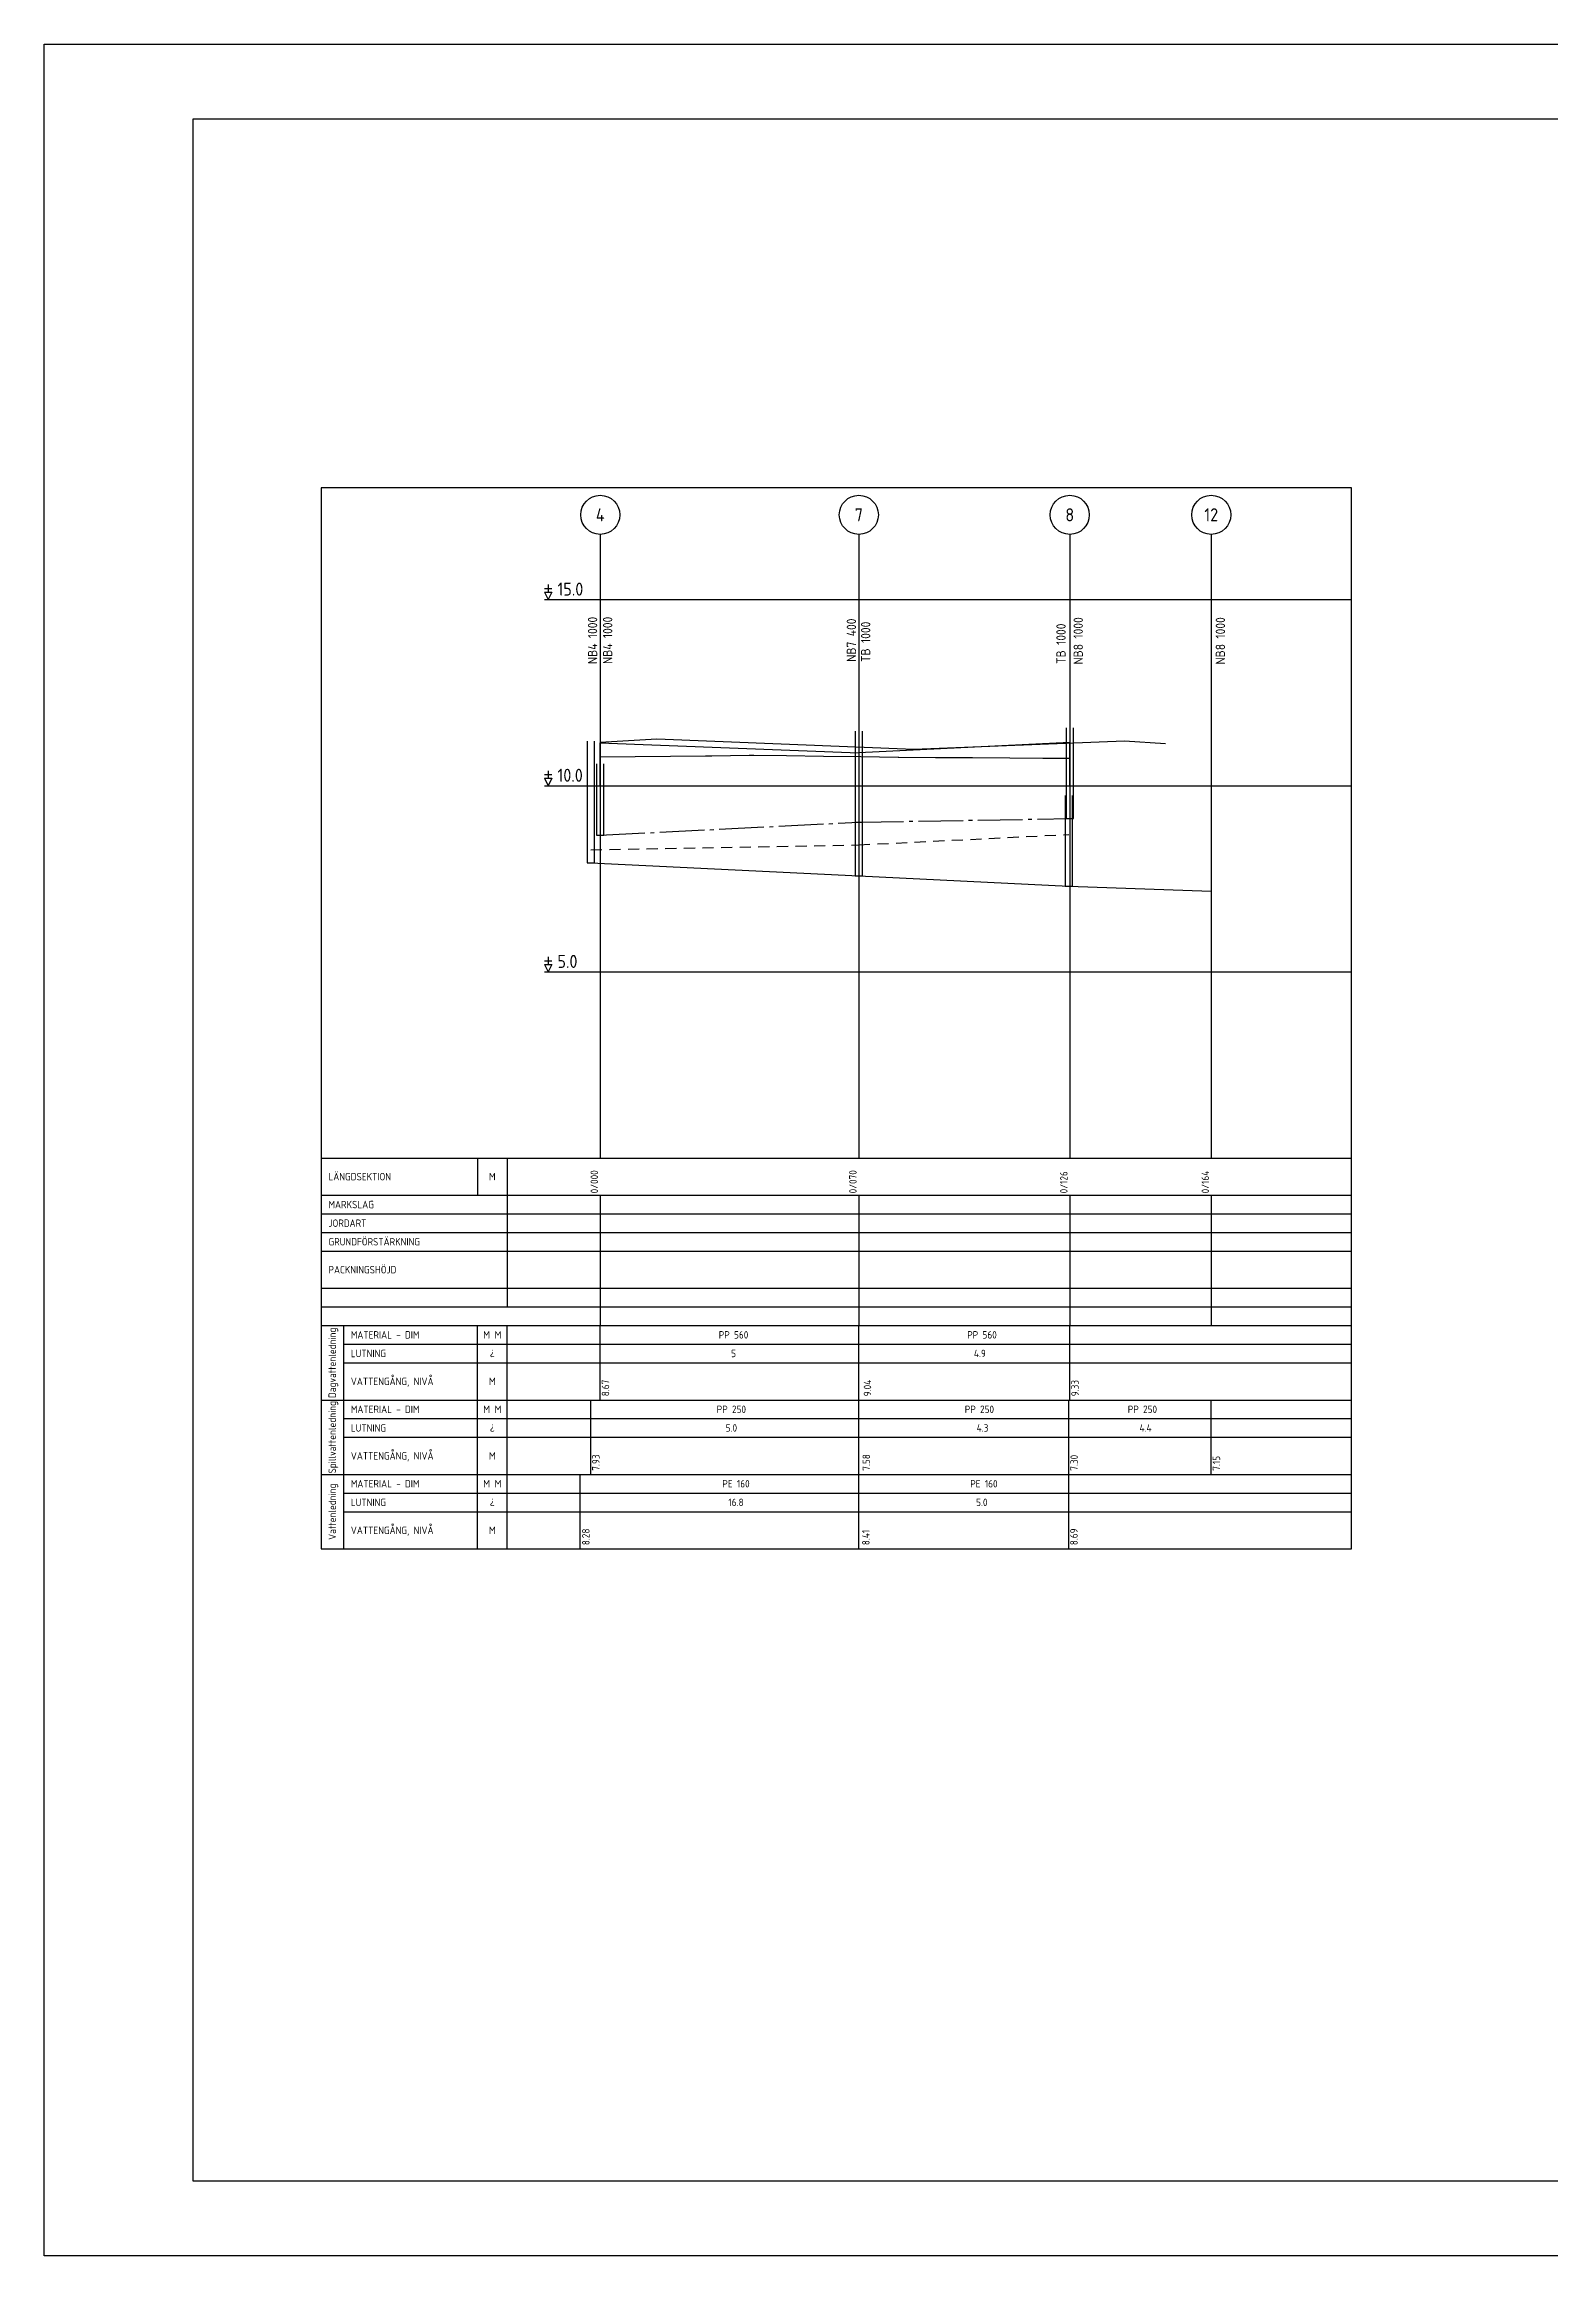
# Model space of a CAD drawing. Header units: metres. Extents: x 14120 to 17296, y 12612 to 17223.
# Drawn here: x 16455 to 16860, y 14102 to 14696 of the extents above; entities that cross this region are included whole.
import ezdxf
from ezdxf.enums import TextEntityAlignment as Align

# ---------------------------------------------------------------- set-up
doc = ezdxf.new("R2010")
doc.units = ezdxf.units.M
doc.header["$MEASUREMENT"] = 0
for name, pattern in [('BH90-PMB-DV', [16, 12, -1.5, 1, -1.5]), ('BH90-PMB-SPV', [16, 8, 8]), ('STRECKAD_3', [5, 3, -2])]:
    doc.linetypes.add(name, pattern=pattern)
doc.layers.get('DEFPOINTS').update_dxf_attribs({"color": 5, "linetype": 'CONTINUOUS'})
for name, color, linetype in [('M-368-T', 1, 'CONTINUOUS'), ('M-368A', 1, 'CONTINUOUS'), ('M-368B', 4, 'CONTINUOUS'), ('M-412', 3, 'BH90-PMB-DV'), ('M-414', 1, 'STRECKAD_3'), ('M-46-Brunn_nb', 6, 'CONTINUOUS'), ('M-46-Brunn_tb', 6, 'CONTINUOUS'), ('M-46-Element', 4, 'CONTINUOUS'), ('M-46-MARK', 4, 'CONTINUOUS'), ('M-46-Spillvledn', 6, 'BH90-PMB-SPV'), ('M-466-x', 3, 'CONTINUOUS'), ('M-468A', 1, 'CONTINUOUS'), ('M-469-x', 3, 'CONTINUOUS')]:
    doc.layers.add(name, color=color, linetype=linetype)
doc.layers.add('Slask-ny lutning', color=5, linetype='CONTINUOUS', plot=False)
doc.styles.add('ISO', font='iso.shx')
doc.styles.add('ISO18', font='ISO3098', dxfattribs={"height": 1.8})
doc.styles.add('ISO3098', font='iso3098.shx')

msp = doc.modelspace()

# ---------------------------------------------------------------- linework, layer by layer
at = {"layer": 'DEFPOINTS', "flags": 128}
for points in [[(16455.335, 14101.683), (16455.335, 14695.683), (17296.335, 14695.683), (17296.335, 14101.683)], [(16495.335, 14121.683), (16495.335, 14675.683), (17276.335, 14675.683), (17276.335, 14241.683), (17176.335, 14241.683), (17176.335, 14121.683)]]:
    msp.add_lwpolyline(points, close=True, dxfattribs=at)
at = {"layer": 'M-368-T'}
for p, q in [((16589.682, 14549.534), (16591.682, 14549.534)), ((16589.682, 14548.534), (16591.682, 14548.534)), ((16589.682, 14548.534), (16590.682, 14546.534)), ((16590.682, 14550.534), (16590.682, 14548.534)), ((16591.682, 14548.534), (16590.682, 14546.534)), ((16590.682, 14500.534), (16590.682, 14498.534)), ((16589.682, 14499.534), (16591.682, 14499.534)), ((16589.682, 14498.534), (16591.682, 14498.534)), ((16589.682, 14498.534), (16590.682, 14496.534)), ((16591.682, 14498.534), (16590.682, 14496.534)), ((16589.682, 14449.534), (16591.682, 14449.534)), ((16589.682, 14448.534), (16591.682, 14448.534)), ((16589.682, 14448.534), (16590.682, 14446.534)), ((16590.682, 14450.534), (16590.682, 14448.534)), ((16591.682, 14448.534), (16590.682, 14446.534))]:
    msp.add_line(p, q, dxfattribs=at)
at = {"layer": 'M-368A'}
msp.add_lwpolyline([(16529.682, 14291.534), (16806.416, 14291.534), (16806.416, 14576.534), (16529.682, 14576.534)], close=True, dxfattribs=at)
at = {"layer": 'M-368B'}
for p, q in [((16589.682, 14546.534), (16806.416, 14546.534)), ((16589.682, 14496.534), (16806.416, 14496.534)), ((16589.682, 14446.534), (16806.416, 14446.534))]:
    msp.add_line(p, q, dxfattribs=at)
at = {"layer": 'M-412'}
for points in [[(16674.132, 14486.734), (16730.782, 14487.707)], [(16604.682, 14483.234), (16674.132, 14486.734)]]:
    msp.add_lwpolyline(points, dxfattribs=at)
at = {"layer": 'M-414'}
for points in [[(16674.132, 14480.634), (16730.495, 14483.434)], [(16602.134, 14479.334), (16674.132, 14480.634)]]:
    msp.add_lwpolyline(points, dxfattribs=at)
at = {"layer": 'M-46-Brunn_nb'}
msp.add_lwpolyline([(16603.682, 14502.383), (16603.682, 14483.234), (16605.682, 14483.234), (16605.682, 14502.383)], dxfattribs=at)
at = {"layer": 'M-46-Brunn_tb'}
for points in [[(16729.782, 14512.11), (16729.782, 14487.707), (16731.782, 14487.707), (16731.782, 14512.11)], [(16601.134, 14508.514), (16601.134, 14475.834), (16603.134, 14475.834), (16603.134, 14508.514)], [(16673.132, 14511.137), (16673.132, 14486.734), (16675.132, 14486.734), (16675.132, 14511.137)], [(16673.132, 14496.737), (16673.132, 14472.334), (16675.132, 14472.334), (16675.132, 14496.737)], [(16729.555, 14493.937), (16729.555, 14469.534), (16731.555, 14469.534), (16731.555, 14493.937)]]:
    msp.add_lwpolyline(points, dxfattribs=at)
at = {"layer": 'M-46-Element', "color": 3}
msp.add_lwpolyline([(16604.682, 14508.247), (16619.837, 14509.101), (16688.916, 14506.338), (16745.509, 14508.602), (16756.502, 14507.91)], dxfattribs=at)
at = {"layer": 'M-46-MARK'}
msp.add_lwpolyline([(16604.682, 14504.285), (16632.907, 14504.553), (16634.682, 14504.578), (16644.682, 14504.716), (16645.886, 14504.733), (16645.886, 14504.733), (16654.682, 14504.617), (16664.682, 14504.484), (16674.682, 14504.351), (16684.682, 14504.219), (16684.899, 14504.216), (16684.9, 14504.216), (16694.682, 14504.146), (16704.682, 14504.075), (16714.682, 14504.004), (16723.538, 14503.94), (16723.538, 14503.94), (16724.682, 14503.94), (16730.876, 14503.94)], dxfattribs=at)
at = {"layer": 'M-46-MARK', "flags": 128}
msp.add_lwpolyline([(16604.682, 14504.285), (16632.907, 14504.553), (16634.682, 14504.578), (16644.682, 14504.716), (16645.886, 14504.733), (16645.886, 14504.733), (16654.682, 14504.617), (16664.682, 14504.484), (16674.682, 14504.351), (16684.682, 14504.219), (16684.899, 14504.216), (16684.9, 14504.216), (16694.682, 14504.146), (16704.682, 14504.075), (16714.682, 14504.004), (16723.538, 14503.94), (16723.538, 14503.94), (16724.682, 14503.94), (16730.876, 14503.94)], dxfattribs=at)
at = {"layer": 'M-46-Spillvledn', "color": 6, "linetype": 'BH90-PMB-SPV'}
for p, q in [((16602.134, 14475.834), (16674.132, 14472.334)), ((16674.132, 14472.334), (16730.555, 14469.534)), ((16730.555, 14469.534), (16768.782, 14468.234))]:
    msp.add_line(p, q, dxfattribs=at)
at = {"layer": 'M-466-x'}
for p, q in [((16604.682, 14564.034), (16604.682, 14396.534)), ((16674.132, 14564.034), (16674.132, 14396.534)), ((16730.782, 14564.034), (16730.782, 14396.534)), ((16768.782, 14564.034), (16768.782, 14396.534)), ((16604.682, 14331.534), (16604.682, 14351.534)), ((16604.682, 14331.534), (16604.682, 14351.534)), ((16674.132, 14331.534), (16674.132, 14351.534)), ((16730.782, 14331.534), (16730.782, 14351.534)), ((16602.134, 14311.534), (16602.134, 14331.534)), ((16674.132, 14311.534), (16674.132, 14331.534)), ((16730.555, 14311.534), (16730.555, 14331.534)), ((16768.782, 14311.534), (16768.782, 14331.534)), ((16599.283, 14291.534), (16599.283, 14311.534)), ((16674.132, 14291.534), (16674.132, 14311.534)), ((16730.495, 14291.534), (16730.495, 14311.534))]:
    msp.add_line(p, q, dxfattribs=at)
for centre in [(16604.682, 14569.284), (16674.132, 14569.284), (16730.782, 14569.284), (16768.782, 14569.284)]:
    msp.add_circle(centre, 5.25, dxfattribs=at)
at = {"layer": 'M-468A'}
for p, q in [((16529.682, 14396.534), (16806.416, 14396.534)), ((16571.682, 14396.534), (16571.682, 14386.534)), ((16579.682, 14396.534), (16579.682, 14356.534)), ((16529.682, 14386.534), (16806.416, 14386.534)), ((16529.682, 14381.534), (16806.416, 14381.534)), ((16529.682, 14376.534), (16806.416, 14376.534)), ((16529.682, 14371.534), (16806.416, 14371.534)), ((16529.682, 14361.534), (16806.416, 14361.534)), ((16529.682, 14356.534), (16806.416, 14356.534)), ((16529.682, 14351.534), (16806.416, 14351.534)), ((16535.682, 14351.534), (16535.682, 14331.534)), ((16571.682, 14331.534), (16571.682, 14351.534)), ((16579.682, 14331.534), (16579.682, 14351.534)), ((16535.682, 14346.534), (16806.416, 14346.534)), ((16535.682, 14341.534), (16806.416, 14341.534)), ((16529.682, 14331.534), (16806.416, 14331.534)), ((16535.682, 14331.534), (16535.682, 14311.534)), ((16571.682, 14311.534), (16571.682, 14331.534)), ((16579.682, 14311.534), (16579.682, 14331.534)), ((16535.682, 14326.534), (16806.416, 14326.534)), ((16535.682, 14321.534), (16806.416, 14321.534)), ((16529.682, 14311.534), (16806.416, 14311.534)), ((16535.682, 14311.534), (16535.682, 14291.534)), ((16571.682, 14291.534), (16571.682, 14311.534)), ((16579.682, 14291.534), (16579.682, 14311.534)), ((16535.682, 14306.534), (16806.416, 14306.534)), ((16535.682, 14301.534), (16806.416, 14301.534))]:
    msp.add_line(p, q, dxfattribs=at)
at = {"layer": 'M-469-x', "linetype": 'Continuous'}
for p, q in [((16604.682, 14386.534), (16604.682, 14351.534)), ((16604.682, 14386.534), (16604.682, 14351.534)), ((16674.132, 14386.534), (16674.132, 14351.534)), ((16730.782, 14386.534), (16730.782, 14351.534)), ((16768.782, 14386.534), (16768.782, 14351.534))]:
    msp.add_line(p, q, dxfattribs=at)
at = {"layer": 'Slask-ny lutning'}
for p, q in [((16604.682, 14508.034), (16674.132, 14505.334)), ((16604.682, 14496.534), (16604.682, 14508.034)), ((16730.782, 14508.134), (16674.132, 14505.334)), ((16730.782, 14496.534), (16730.782, 14508.134))]:
    msp.add_line(p, q, dxfattribs=at)

# ---------------------------------------------------------------- texts
at = {"layer": 'M-368-T', "style": 'ISO'}
for s, p in [('15.0', (16593.182, 14546.534)), ('10.0', (16593.182, 14496.534)), ('5.0', (16593.182, 14446.534))]:
    msp.add_text(s, height=3.5, dxfattribs=at).set_placement(p, align=Align.BOTTOM_LEFT)
at = {"layer": 'M-466-x', "style": 'ISO'}
for s, height, p in [('4', 3.5, (16604.682, 14569.284)), ('7', 3.5, (16674.132, 14569.284)), ('8', 3.5, (16730.782, 14569.284)), ('12', 3.5, (16768.782, 14569.284)), ('PP 560', 2, (16640.478, 14349.034)), (' PP 560', 2, (16706.64, 14349.034)), ('5', 2, (16640.478, 14344.034)), ('4.9', 2, (16706.64, 14344.034)), ('PP 250', 2, (16639.893, 14329.034)), (' PP 250', 2, (16705.941, 14329.034)), (' PP 250', 2, (16749.726, 14329.034)), ('5.0', 2, (16639.893, 14324.034)), ('4.3', 2, (16707.353, 14324.034)), ('4.4', 2, (16751.137, 14324.034)), ('PE 160', 2, (16641.135, 14309.034)), (' PE 160', 2, (16707.154, 14309.034)), ('16.8', 2, (16641.135, 14304.034)), ('5.0', 2, (16707.154, 14304.034))]:
    msp.add_text(s, height=height, dxfattribs=at).set_placement(p, align=Align.MIDDLE_CENTER)
for s, p in [('NB4 1000', (16602.614, 14529.196)), ('NB4 1000', (16606.666, 14529.219)), ('NB7 400', (16672.127, 14529.817)), ('NB8 1000', (16733.058, 14529.075)), ('NB8 1000', (16771.234, 14529.075)), ('TB 1000', (16675.967, 14529.745)), ('TB 1000', (16728.429, 14529.237))]:
    msp.add_text(s, height=2.5, rotation=90, dxfattribs=at).set_placement(p, align=Align.MIDDLE_LEFT)
for s, p in [('0/000', (16604.682, 14387.034)), ('0/070', (16674.132, 14387.034)), ('0/126', (16730.782, 14387.034)), ('0/164', (16768.782, 14387.034))]:
    msp.add_text(s, height=2, rotation=90, dxfattribs=at).set_placement(p, align=Align.BOTTOM_LEFT)
for s, p in [('8.67', (16605.082, 14332.534)), ('9.04', (16675.449, 14332.534)), ('9.33', (16731.182, 14332.534)), ('7.93', (16602.494, 14312.534)), ('7.58', (16675.124, 14312.534)), ('7.30', (16730.955, 14312.534)), ('7.15', (16769.182, 14312.534)), ('8.28', (16599.803, 14292.534)), ('8.41', (16675.015, 14292.534)), ('8.69', (16730.895, 14292.534))]:
    msp.add_text(s, height=2, rotation=90, dxfattribs=at).set_placement(p, align=Align.TOP_LEFT)
at = {"layer": 'M-468A', "style": 'ISO'}
for s, p in [('LÄNGDSEKTION', (16531.682, 14391.534)), ('MARKSLAG', (16531.682, 14384.034)), ('JORDART', (16531.682, 14379.034)), ('GRUNDFÖRSTÄRKNING', (16531.682, 14374.034)), ('PACKNINGSHÖJD', (16531.682, 14366.534)), ('MATERIAL - DIM', (16537.682, 14349.034)), ('LUTNING', (16537.682, 14344.034)), ('VATTENGÅNG, NIVÅ', (16537.682, 14336.534)), ('MATERIAL - DIM', (16537.682, 14329.034)), ('LUTNING', (16537.682, 14324.034)), ('VATTENGÅNG, NIVÅ', (16537.682, 14316.534)), ('MATERIAL - DIM', (16537.682, 14309.034)), ('LUTNING', (16537.682, 14304.034)), ('VATTENGÅNG, NIVÅ', (16537.682, 14296.534))]:
    msp.add_text(s, height=2, dxfattribs=at).set_placement(p, align=Align.MIDDLE_LEFT)
at = {"layer": 'M-468A'}
for s, style, p in [('M', 'ISO', (16575.682, 14391.534)), ('M M', 'ISO18', (16575.682, 14349.034)), ('¿', 'ISO3098', (16575.682, 14344.034)), ('M', 'ISO18', (16575.682, 14336.534)), ('M M', 'ISO18', (16575.682, 14329.034)), ('¿', 'ISO3098', (16575.682, 14324.034)), ('M', 'ISO18', (16575.682, 14316.534)), ('M M', 'ISO18', (16575.682, 14309.034)), ('¿', 'ISO3098', (16575.682, 14304.034)), ('M', 'ISO18', (16575.682, 14296.534))]:
    msp.add_text(s, height=2, dxfattribs=dict(at, style=style)).set_placement(p, align=Align.MIDDLE_CENTER)
at = {"layer": 'M-468A', "style": 'ISO'}
for s, p in [('Dagvattenledning', (16531.682, 14341.534)), ('Spillvattenledning', (16531.682, 14321.534)), ('Vattenledning', (16531.682, 14301.534))]:
    msp.add_text(s, height=2, rotation=90, dxfattribs=at).set_placement(p, align=Align.TOP_CENTER)

doc.saveas('drawing.dxf')
